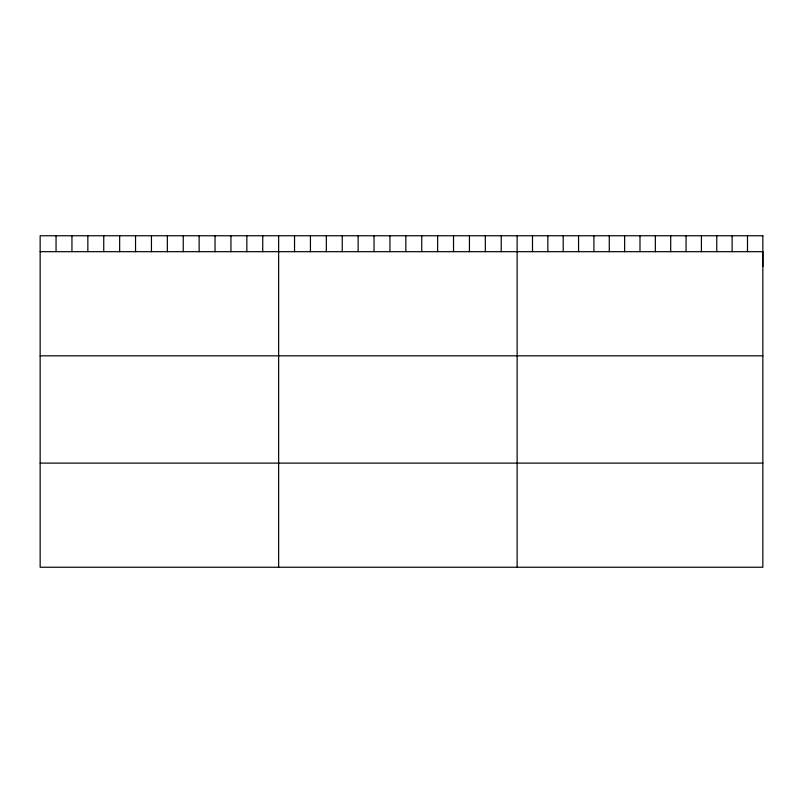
<?xml version="1.0" encoding="UTF-8"?>
<svg xmlns="http://www.w3.org/2000/svg" width="803" height="803" viewBox="0 0 803 803"><rect width="100%" height="100%" fill="white"/><g stroke="black" fill="none" stroke-linecap="round" stroke-linejoin="round"><path stroke-width="1.2" d="M762.85 266.556L762.85 251.68L40.15 251.68M40.15 355.819L762.85 355.819M40.15 463.11L762.85 463.11M747.493 235.761L747.493 251.68M732.135 235.761L732.135 251.68M716.778 235.761L716.778 251.68M701.42 235.761L701.42 251.68M686.063 235.761L686.063 251.68M670.706 235.761L670.706 251.68M655.348 235.761L655.348 251.68M639.991 235.761L639.991 251.68M624.634 235.761L624.634 251.68M609.276 235.761L609.276 251.68M593.919 235.761L593.919 251.68M578.561 235.761L578.561 251.68M563.204 235.761L563.204 251.68M547.847 235.761L547.847 251.68M532.489 235.761L532.489 251.68M517.132 235.761L517.132 567.239M501.233 235.761L501.233 251.68M485.333 235.761L485.333 251.68M469.434 235.761L469.434 251.68M453.534 235.761L453.534 251.68M437.635 235.761L437.635 251.68M421.736 235.761L421.736 251.68M405.836 235.761L405.836 251.68M389.937 235.761L389.937 251.68M374.037 235.761L374.037 251.68M358.138 235.761L358.138 251.68M342.239 235.761L342.239 251.68M326.339 235.761L326.339 251.68M310.44 235.761L310.44 251.68M294.54 235.761L294.54 251.68M278.641 235.761L278.641 567.239M262.742 235.761L262.742 251.68M246.842 235.761L246.842 251.68M230.943 235.761L230.943 251.68M215.043 235.761L215.043 251.68M199.144 235.761L199.144 251.68M183.245 235.761L183.245 251.68M167.345 235.761L167.345 251.68M151.446 235.761L151.446 251.68M135.546 235.761L135.546 251.68M119.647 235.761L119.647 251.68M103.748 235.761L103.748 251.68M87.848 235.761L87.848 251.68M71.949 235.761L71.949 251.68M56.049 235.761L56.049 251.68M762.85 235.761L40.15 235.761L40.15 567.239L762.85 567.239L762.85 235.761"/></g></svg>
